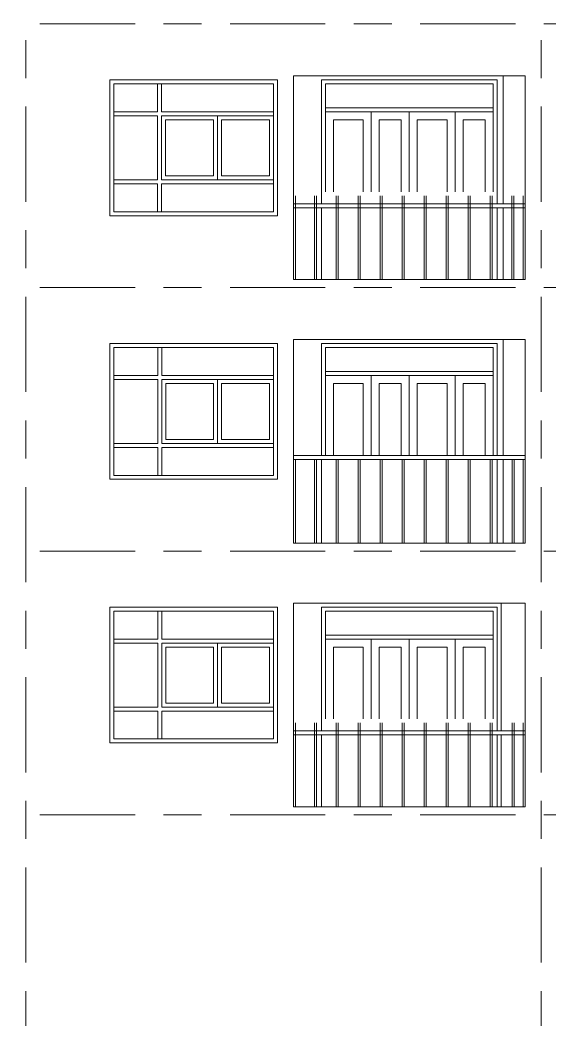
# Model space of a CAD drawing. Header units: millimetres. Extents: x -99196 to 15601, y -9661 to 93550.
# Drawn here: x -8026 to -1401, y 16044 to 28550 of the extents above; entities that cross this region are included whole.
import ezdxf

# ---------------------------------------------------------------- set-up
doc = ezdxf.new("R2010")
doc.units = ezdxf.units.MM
doc.linetypes.add('Centre', pattern=[31.75, 6.35, -4.7625, 15.875, -4.7625])
for name, color, linetype, lineweight in [('CUA', 31, 'Continuous', 9), ('NET THAY 1', 41, 'Continuous', 5), ('NET THAY 2', 55, 'Continuous', 5), ('NET-THAY', 2, 'Continuous', 9), ('TRUC', 225, 'Continuous', 5)]:
    doc.layers.add(name, color=color, linetype=linetype, lineweight=lineweight)

# ---------------------------------------------------------------- blocks, each defined once
blk = doc.blocks.new('CUA LO GIA - DB6-1834140-MẶT ĐỨNG 14-1')
at = {"layer": 'CUA'}
for p, q in [((-2051, 21200), (-4251, 21200)), ((-4251, 19800), (-4251, 21200)), ((-4201, 21150), (-4201, 19800)), ((-4201, 21150), (-2101, 21150)), ((-2101, 19800), (-2101, 21150)), ((-2051, 21200), (-2051, 19800)), ((-2101, 20850), (-4201, 20850)), ((-4201, 20850), (-4201, 20800)), ((-4201, 20800), (-2101, 20800)), ((-3626, 20800), (-4201, 20800)), ((-4201, 20800), (-4201, 19800)), ((-3626, 19800), (-3626, 20800)), ((-3151, 20800), (-3151, 19800)), ((-3151, 19800), (-3151, 20800)), ((-2576, 20800), (-2576, 19800)), ((-2101, 20800), (-2576, 20800)), ((-2101, 20800), (-2101, 20850)), ((-2101, 19800), (-2101, 20800)), ((-4101, 19800), (-4101, 20700)), ((-4101, 20700), (-3726, 20700)), ((-3726, 20700), (-3726, 19800)), ((-3526, 20700), (-3251, 20700)), ((-3526, 19800), (-3526, 20700)), ((-3251, 20700), (-3251, 19800)), ((-3051, 19800), (-3051, 20700)), ((-3051, 20700), (-2676, 20700)), ((-2676, 20700), (-2676, 19800)), ((-2476, 20700), (-2201, 20700)), ((-2476, 19800), (-2476, 20700)), ((-2201, 20700), (-2201, 19800))]:
    blk.add_line(p, q, dxfattribs=at)
blk = doc.blocks.new('X-PHONG NGU 2 - X-PHONG NGU 2_Recovery_-V112-MẶT ĐỨNG 14-1')
at = {"layer": 'CUA'}
for p, q in [((-6851, 21150), (-4851, 21150)), ((-6851, 21150), (-6851, 19550)), ((-6251, 21150), (-6301, 21150)), ((-6301, 20800), (-6301, 21150)), ((-6251, 21150), (-6251, 20800)), ((-4851, 19550), (-4851, 21150)), ((-6301, 20800), (-6851, 20800)), ((-6851, 20750), (-6851, 20800)), ((-4851, 20800), (-6251, 20800)), ((-4851, 20750), (-4851, 20800)), ((-6851, 20750), (-6301, 20750)), ((-6301, 19950), (-6301, 20750)), ((-6251, 20750), (-6251, 19950)), ((-6251, 20750), (-4851, 20750)), ((-6201, 20700), (-6201, 20000)), ((-6201, 20700), (-5601, 20700)), ((-5601, 20000), (-5601, 20700)), ((-5551, 19950), (-5551, 20750)), ((-4851, 20750), (-5551, 20750)), ((-5501, 20700), (-4901, 20700)), ((-5501, 20700), (-5501, 20000)), ((-4901, 20000), (-4901, 20700)), ((-4851, 20750), (-4851, 19950)), ((-6851, 19950), (-6301, 19950)), ((-6851, 19900), (-6851, 19950)), ((-6301, 19900), (-6851, 19900)), ((-6301, 19550), (-6301, 19900)), ((-6251, 19950), (-4851, 19950)), ((-6251, 19900), (-6251, 19550)), ((-4851, 19900), (-6251, 19900)), ((-6201, 20000), (-5601, 20000)), ((-4851, 19950), (-5551, 19950)), ((-5501, 20000), (-4901, 20000)), ((-4851, 19950), (-4851, 19900)), ((-6851, 19550), (-4851, 19550)), ((-6251, 19550), (-6301, 19550))]:
    blk.add_line(p, q, dxfattribs=at)
blk = doc.blocks.new('Railing - 25mm-V113-MẶT ĐỨNG 14-1')
at = {"layer": 'NET THAY 2'}
for p, q in [((-1864, 18700), (-1864, 19750)), ((-1839, 18700), (-1839, 19750))]:
    blk.add_line(p, q, dxfattribs=at)
blk = doc.blocks.new('Railing - 25mm-V114-MẶT ĐỨNG 14-1')
at = {"layer": 'NET THAY 2'}
blk.add_line((-1726, 18700), (-1726, 19750), dxfattribs=at)
blk = doc.blocks.new('Railing - 25mm-V115-MẶT ĐỨNG 14-1')
at = {"layer": 'NET THAY 2'}
blk.add_line((-4577, 18700), (-4577, 19750), dxfattribs=at)
blk = doc.blocks.new('Railing - Railing-1828932-MẶT ĐỨNG 14-1')
for name, p in [('Railing - 25mm-V115-MẶT ĐỨNG 14-1', (0, 0)), ('Railing - 25mm-V113-MẶT ĐỨNG 14-1', (-2475, 0)), ('Railing - 25mm-V113-MẶT ĐỨNG 14-1', (-2200, 0)), ('Railing - 25mm-V113-MẶT ĐỨNG 14-1', (-1925, 0)), ('Railing - 25mm-V113-MẶT ĐỨNG 14-1', (-1650, 0)), ('Railing - 25mm-V113-MẶT ĐỨNG 14-1', (-1375, 0)), ('Railing - 25mm-V113-MẶT ĐỨNG 14-1', (-1100, 0)), ('Railing - 25mm-V113-MẶT ĐỨNG 14-1', (-825, 0)), ('Railing - 25mm-V113-MẶT ĐỨNG 14-1', (-550, 0)), ('Railing - 25mm-V113-MẶT ĐỨNG 14-1', (-275, 0)), ('Railing - 25mm-V113-MẶT ĐỨNG 14-1', (0, 0)), ('Railing - 25mm-V114-MẶT ĐỨNG 14-1', (0, 0))]:
    blk.add_blockref(name, p)
blk = doc.blocks.new('Railing - Railing-1914996-MẶT ĐỨNG 14-1')
for name, p in [('Railing - 25mm-V115-MẶT ĐỨNG 14-1', (0, 3300)), ('Railing - 25mm-V113-MẶT ĐỨNG 14-1', (-2475, 3300)), ('Railing - 25mm-V113-MẶT ĐỨNG 14-1', (-2200, 3300)), ('Railing - 25mm-V113-MẶT ĐỨNG 14-1', (-1925, 3300)), ('Railing - 25mm-V113-MẶT ĐỨNG 14-1', (-1650, 3300)), ('Railing - 25mm-V113-MẶT ĐỨNG 14-1', (-1375, 3300)), ('Railing - 25mm-V113-MẶT ĐỨNG 14-1', (-1100, 3300)), ('Railing - 25mm-V113-MẶT ĐỨNG 14-1', (-825, 3300)), ('Railing - 25mm-V113-MẶT ĐỨNG 14-1', (-550, 3300)), ('Railing - 25mm-V113-MẶT ĐỨNG 14-1', (-275, 3300)), ('Railing - 25mm-V113-MẶT ĐỨNG 14-1', (0, 3300)), ('Railing - 25mm-V114-MẶT ĐỨNG 14-1', (0, 3300))]:
    blk.add_blockref(name, p)
blk = doc.blocks.new('Top Rail Type - Top Rail_Internal_-1914997-MẶT ĐỨNG 14-1')
at = {"layer": 'NET THAY 1'}
for p, q in [((-1701, 22950), (-4601, 22950)), ((-1701, 22900), (-4601, 22900))]:
    blk.add_line(p, q, dxfattribs=at)
blk = doc.blocks.new('Top Rail Type - Top Rail_Internal_-1828933-MẶT ĐỨNG 14-1')
at = {"layer": 'NET THAY 1'}
for p, q in [((-1701, 19650), (-4601, 19650)), ((-1701, 19600), (-4601, 19600))]:
    blk.add_line(p, q, dxfattribs=at)
blk = doc.blocks.new('A$C677B3655')
at = {"layer": 'NET-THAY'}
for p, q in [((-15028, 2650), (-17928, 2650)), ((-17928, 100), (-17928, 2650)), ((-15303, 2650), (-15303, 1050)), ((-15028, 100), (-15028, 2650)), ((-20228, 900), (-20228, 2600)), ((-20228, 2600), (-18128, 2600)), ((-18128, 2600), (-18128, 900)), ((-17578, 1050), (-17578, 2600)), ((-17578, 2600), (-15378, 2600)), ((-15378, 2600), (-15378, 1050)), ((-18128, 900), (-20228, 900)), ((-17578, 100), (-17578, 1000)), ((-15378, 1000), (-15378, 100)), ((-15303, 1000), (-15303, 100)), ((-15028, 100), (-17928, 100))]:
    blk.add_line(p, q, dxfattribs=at)
at = {"layer": 'CUA'}
for name in ['X-PHONG NGU 2 - X-PHONG NGU 2_Recovery_-V112-MẶT ĐỨNG 14-1', 'CUA LO GIA - DB6-1834140-MẶT ĐỨNG 14-1']:
    blk.add_blockref(name, (-13328, -18600), dxfattribs=at)
at = {"layer": 'NET THAY 1'}
for name in ['Railing - Railing-1914996-MẶT ĐỨNG 14-1', 'Top Rail Type - Top Rail_Internal_-1914997-MẶT ĐỨNG 14-1']:
    blk.add_blockref(name, (-13328, -21900), dxfattribs=at)

msp = doc.modelspace()

# ---------------------------------------------------------------- linework, layer by layer
at = {"layer": 'NET-THAY'}
for p, q in [((-1700.5, 24550), (-4600.5, 24550)), ((-4600.5, 22000), (-4600.5, 24550)), ((-1975.5, 24550), (-1975.5, 23100)), ((-1700.5, 22000), (-1700.5, 24550)), ((-6900.5, 22800), (-6900.5, 24500)), ((-6900.5, 24500), (-4800.5, 24500)), ((-4800.5, 24500), (-4800.5, 22800)), ((-4250.5, 23100), (-4250.5, 24500)), ((-4250.5, 24500), (-2050.5, 24500)), ((-2050.5, 24500), (-2050.5, 23100)), ((-4250.5, 22000), (-4250.5, 23050)), ((-2050.5, 23050), (-2050.5, 22000)), ((-1975.5, 23050), (-1975.5, 22000)), ((-4800.5, 22800), (-6900.5, 22800)), ((-1700.5, 22000), (-4600.5, 22000)), ((-6900.5, 19500), (-6900.5, 21200)), ((-6900.5, 21200), (-4800.5, 21200)), ((-4800.5, 21200), (-4800.5, 19500)), ((-1700.5, 21250), (-4600.5, 21250)), ((-4600.5, 18700), (-4600.5, 21250)), ((-4250.5, 19650), (-4250.5, 21200)), ((-4250.5, 21200), (-2050.5, 21200)), ((-2050.5, 21200), (-2050.5, 19650)), ((-2000.5, 21250), (-2000.5, 19650)), ((-1700.5, 21250), (-1700.5, 18700)), ((-4250.5, 18700), (-4250.5, 19600)), ((-2050.5, 19600), (-2050.5, 18700)), ((-2000.5, 19600), (-2000.5, 18700)), ((-4800.5, 19500), (-6900.5, 19500)), ((-1700.5, 18700), (-4600.5, 18700))]:
    msp.add_line(p, q, dxfattribs=at)
at = {"layer": 'TRUC', "linetype": 'Centre', "ltscale": 75}
for p, q in [((-7950.5, -5514.5), (-7950.5, 91838.4)), ((-1500.5, -5514.5), (-1500.5, 91838.4)), ((-99096.4, 28500), (15600.6, 28500)), ((-99096.4, 25200), (15600.6, 25200)), ((-99096.4, 21900), (15600.6, 21900)), ((-99096.4, 18600), (15600.6, 18600))]:
    msp.add_line(p, q, dxfattribs=at)

# ---------------------------------------------------------------- block references
at = {"layer": 'CUA'}
for name, p in [('X-PHONG NGU 2 - X-PHONG NGU 2_Recovery_-V112-MẶT ĐỨNG 14-1', (0, 3300)), ('CUA LO GIA - DB6-1834140-MẶT ĐỨNG 14-1', (0, 3300)), ('X-PHONG NGU 2 - X-PHONG NGU 2_Recovery_-V112-MẶT ĐỨNG 14-1', (0, 0)), ('CUA LO GIA - DB6-1834140-MẶT ĐỨNG 14-1', (0, 0))]:
    msp.add_blockref(name, p, dxfattribs=at)
at = {"layer": 'NET THAY 1'}
for name, p in [('Top Rail Type - Top Rail_Internal_-1914997-MẶT ĐỨNG 14-1', (0, 150)), ('Railing - Railing-1914996-MẶT ĐỨNG 14-1', (0, 0)), ('Top Rail Type - Top Rail_Internal_-1828933-MẶT ĐỨNG 14-1', (0, 0)), ('Railing - Railing-1828932-MẶT ĐỨNG 14-1', (0, 0))]:
    msp.add_blockref(name, p, dxfattribs=at)
at = {"layer": 'NET-THAY'}
msp.add_blockref('A$C677B3655', (13327.7, 25200), dxfattribs=at)

doc.saveas('drawing.dxf')
